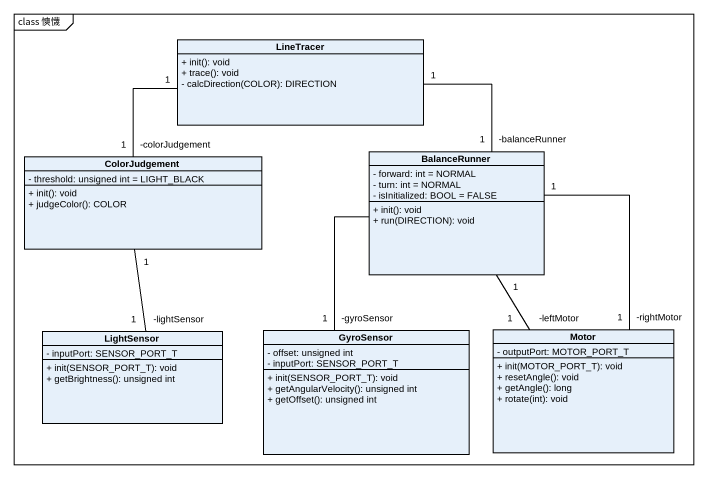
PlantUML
@startuml
mainframe class 慡懱
hide circle
hide empty members
skinparam classAttributeIconSize 0
class LineTracer {
  + init(): void
  + trace(): void
  - calcDirection(COLOR): DIRECTION
}
class ColorJudgement {
  - threshold: unsigned int = LIGHT_BLACK
  + init(): void
  + judgeColor(): COLOR
}
class BalanceRunner {
  - forward: int = NORMAL
  - turn: int = NORMAL
  - isInitialized: BOOL = FALSE
  + init(): void
  + run(DIRECTION): void
}
class LightSensor {
  - inputPort: SENSOR_PORT_T
  + init(SENSOR_PORT_T): void
  + getBrightness(): unsigned int
}
class GyroSensor {
  - offset: unsigned int
  - inputPort: SENSOR_PORT_T
  + init(SENSOR_PORT_T): void
  + getAngularVelocity(): unsigned int
  + getOffset(): unsigned int
}
class Motor {
  - outputPort: MOTOR_PORT_T
  + init(MOTOR_PORT_T): void
  + resetAngle(): void
  + getAngle(): long
  + rotate(int): void
}
LineTracer "1" -- "-colorJudgement\n1" ColorJudgement
LineTracer "1" -- "-balanceRunner\n1" BalanceRunner
ColorJudgement "1" -- "-lightSensor\n1" LightSensor
BalanceRunner -- "-gyroSensor\n1" GyroSensor
BalanceRunner "1" -- "-leftMotor\n1" Motor
BalanceRunner "1" -- "-rightMotor\n1" Motor
@enduml
